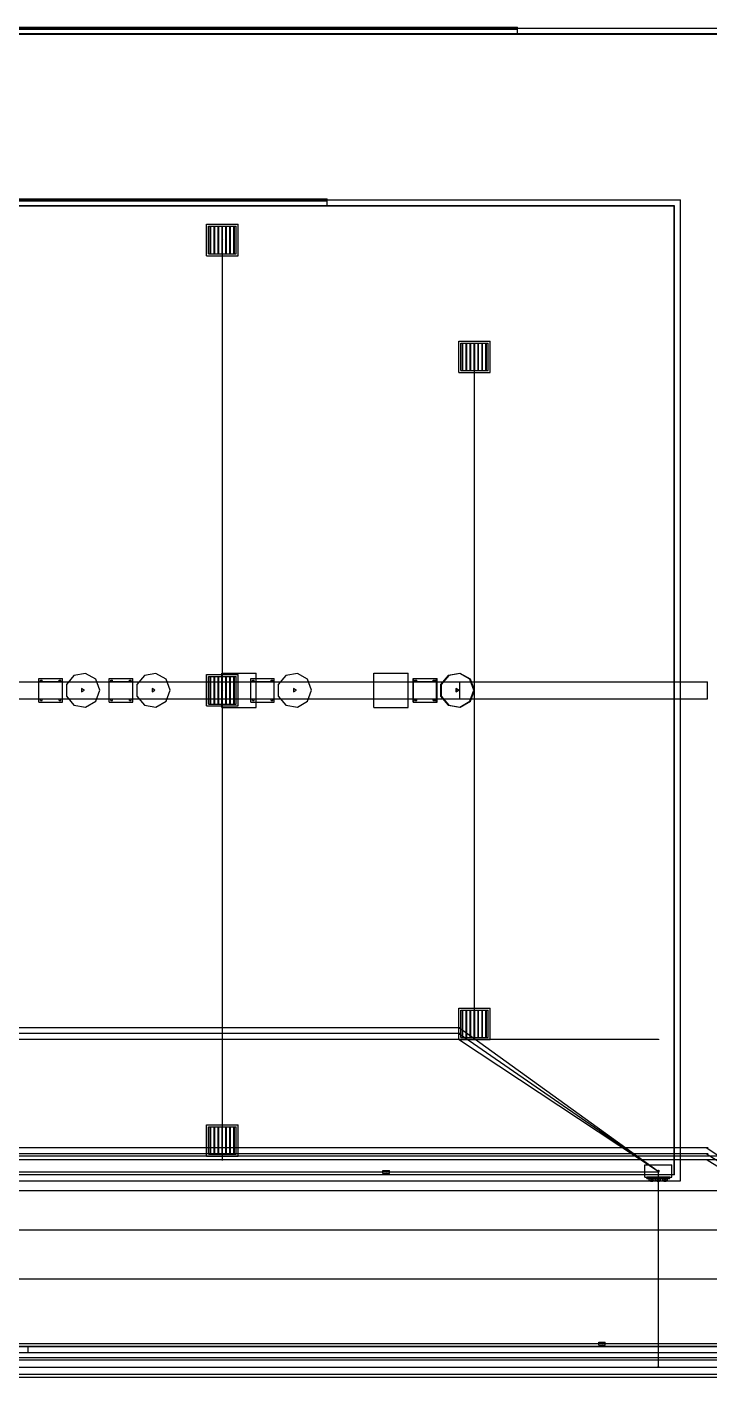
# Model space of a CAD drawing. Header units: millimetres. Extents: x -285000 to -230100, y 121795 to 149522.
# Drawn here: x -262322 to -248418, y 122000 to 149522 of the extents above; entities that cross this region are included whole.
import ezdxf

# ---------------------------------------------------------------- set-up
doc = ezdxf.new("R2010")
doc.units = ezdxf.units.MM

msp = doc.modelspace()

# ---------------------------------------------------------------- linework, layer by layer
at = {"layer": 'electrical'}
for p, q in [((-258332.21, 145180), (-258347.79, 145180)), ((-258347.79, 145180), (-258340, 145180)), ((-258340, 145180), (-258332.21, 145180)), ((-258340, 126430), (-258340, 145180)), ((-253192.21, 142800), (-253207.79, 142800)), ((-253207.79, 142800), (-253200, 142800)), ((-253200, 142800), (-253192.21, 142800)), ((-253200, 128880), (-253200, 142800)), ((-253500, 129120), (-274500, 129120)), ((-253507.6, 129109.45), (-253496.2, 129125.27)), ((-253496.2, 129125.27), (-253507.6, 129109.45)), ((-249457.6, 126189.45), (-253507.6, 129109.45)), ((-253500, 129108.74), (-253500, 129131.26)), ((-253500, 129131.26), (-253500, 129120)), ((-253500, 129120), (-253500, 129108.74)), ((-253500, 129120), (-253485.96, 129120)), ((-253485.96, 129120), (-253500, 129120)), ((-253496.2, 129125.27), (-253496.2, 129125.27)), ((-249450, 128880), (-274800, 128880)), ((-253500, 129000), (-274500, 129000)), ((-253500, 128880), (-274500, 128880)), ((-253507.39, 128989.31), (-253496.3, 129005.35)), ((-253496.3, 129005.35), (-253507.39, 128989.31)), ((-249457.39, 126189.31), (-253507.39, 128989.31)), ((-253507.17, 128869.16), (-253496.41, 128885.42)), ((-253496.41, 128885.42), (-253507.17, 128869.16)), ((-249457.17, 126189.16), (-253507.17, 128869.16)), ((-253500, 128988.74), (-253500, 129011.26)), ((-253500, 129011.26), (-253500, 129000)), ((-253500, 129000), (-253500, 128988.74)), ((-253500, 129000), (-253485.96, 129000)), ((-253485.96, 129000), (-253500, 129000)), ((-253500, 128868.74), (-253500, 128891.26)), ((-253500, 128891.26), (-253500, 128880)), ((-253500, 128880), (-253500, 128868.74)), ((-253500, 128880), (-253485.96, 128880)), ((-253485.96, 128880), (-253500, 128880)), ((-253496.41, 128885.42), (-253496.41, 128885.42)), ((-253496.3, 129005.35), (-253496.3, 129005.35)), ((-253192.21, 128880), (-253207.79, 128880)), ((-253207.79, 128880), (-253200, 128880)), ((-253200, 128880), (-253192.21, 128880)), ((-249450, 128872.21), (-249450, 128887.79)), ((-249450, 128887.79), (-249450, 128880)), ((-249450, 128880), (-249450, 128872.21)), ((-248450, 126670), (-278550, 126670)), ((-248457.17, 126659.16), (-248446.41, 126675.42)), ((-248446.41, 126675.42), (-248457.17, 126659.16)), ((-242457.17, 122689.16), (-248457.17, 126659.16)), ((-248450, 126658.74), (-248450, 126681.26)), ((-248450, 126681.26), (-248450, 126670)), ((-248450, 126670), (-248450, 126658.74)), ((-248450, 126670), (-248435.96, 126670)), ((-248435.96, 126670), (-248450, 126670)), ((-248446.41, 126675.42), (-248446.41, 126675.42)), ((-242450, 126430), (-278980, 126430)), ((-248450, 126550), (-278550, 126550)), ((-248450, 126430), (-278550, 126430)), ((-258332.21, 126430), (-258347.79, 126430)), ((-258347.79, 126430), (-258340, 126430)), ((-258340, 126430), (-258332.21, 126430)), ((-248457.02, 126539.06), (-248446.49, 126555.47)), ((-248446.49, 126555.47), (-248457.02, 126539.06)), ((-242457.02, 122689.06), (-248457.02, 126539.06)), ((-248456.86, 126418.96), (-248446.57, 126435.52)), ((-248446.57, 126435.52), (-248456.86, 126418.96)), ((-242456.86, 122688.96), (-248456.86, 126418.96)), ((-248450, 126538.74), (-248450, 126561.26)), ((-248450, 126561.26), (-248450, 126550)), ((-248450, 126550), (-248450, 126538.74)), ((-248450, 126550), (-248435.96, 126550)), ((-248435.96, 126550), (-248450, 126550)), ((-248450, 126418.74), (-248450, 126441.26)), ((-248450, 126441.26), (-248450, 126430)), ((-248450, 126430), (-248450, 126418.74)), ((-248450, 126430), (-248435.96, 126430)), ((-248435.96, 126430), (-248450, 126430)), ((-248446.57, 126435.52), (-248446.57, 126435.52)), ((-248446.49, 126555.47), (-248446.49, 126555.47)), ((-273000, 126180), (-249450, 126180)), ((-255065, 126150), (-255065, 126210)), ((-255065, 126210), (-254935, 126210)), ((-255065, 126150), (-254935, 126150)), ((-254991, 126180), (-255004.5, 126187.79)), ((-255004.5, 126187.79), (-255004.5, 126172.21)), ((-255004.5, 126172.21), (-254991, 126180)), ((-255000, 126172.21), (-255000, 126187.79)), ((-255000, 126187.79), (-255000, 126180)), ((-255000, 126180), (-249450, 126180)), ((-255000, 126180), (-255000, 126172.21)), ((-255000, 126180), (-254990.28, 126180)), ((-254990.28, 126180), (-255000, 126180)), ((-254935, 126150), (-254935, 126210)), ((-249725, 126075), (-249725, 126325)), ((-249725, 126325), (-249175, 126325)), ((-249725, 126075), (-249175, 126075)), ((-249685, 126047.5), (-249685, 126082.5)), ((-249685, 126082.5), (-249215, 126082.5)), ((-249468, 126200), (-249441, 126215.59)), ((-249441, 126184.41), (-249468, 126200)), ((-249434.41, 126200), (-249465.59, 126200)), ((-249465.59, 126200), (-249450, 126200)), ((-249457.6, 126189.45), (-249446.2, 126205.27)), ((-249446.2, 126205.27), (-249457.6, 126189.45)), ((-249457.39, 126189.31), (-249446.3, 126205.35)), ((-249446.3, 126205.35), (-249457.39, 126189.31)), ((-249457.17, 126189.16), (-249446.41, 126205.42)), ((-249446.41, 126205.42), (-249457.17, 126189.16)), ((-249437, 126200), (-249456.5, 126211.26)), ((-249456.5, 126211.26), (-249456.5, 126188.74)), ((-249437, 126200), (-249456.5, 126211.26)), ((-249456.5, 126211.26), (-249456.5, 126188.74)), ((-249437, 126200), (-249456.5, 126211.26)), ((-249456.5, 126211.26), (-249456.5, 126188.74)), ((-249456.5, 126188.74), (-249437, 126200)), ((-249456.5, 126188.74), (-249437, 126200)), ((-249456.5, 126188.74), (-249437, 126200)), ((-249450, 126200), (-249434.41, 126200)), ((-249450, 122200), (-249450, 126200)), ((-249450, 126200), (-249430.56, 126200)), ((-249430.56, 126200), (-249450, 126200)), ((-249450, 126200), (-249435.96, 126200)), ((-249435.96, 126200), (-249450, 126200)), ((-249450, 126200), (-249435.96, 126200)), ((-249435.96, 126200), (-249450, 126200)), ((-249450, 126200), (-249435.96, 126200)), ((-249435.96, 126200), (-249450, 126200)), ((-249450, 126172.21), (-249450, 126187.79)), ((-249450, 126187.79), (-249450, 126180)), ((-249450, 126172.21), (-249450, 126187.79)), ((-249450, 126187.79), (-249450, 126180)), ((-249450, 126180), (-249450, 126172.21)), ((-249450, 126180), (-249450, 126172.21)), ((-249446.41, 126205.42), (-249446.41, 126205.42)), ((-249446.3, 126205.35), (-249446.3, 126205.35)), ((-249446.2, 126205.27), (-249446.2, 126205.27)), ((-249441, 126215.59), (-249441, 126184.41)), ((-249215, 126047.5), (-249215, 126082.5)), ((-249175, 126075), (-249175, 126325)), ((-249685, 126047.5), (-249215, 126047.5)), ((-249637.5, 126010), (-249637.5, 126050)), ((-249637.5, 126050), (-249537.5, 126050)), ((-249637.5, 126010), (-249537.5, 126010)), ((-249564.12, 126020), (-249610.88, 126020)), ((-249610.88, 126020), (-249587.5, 126020)), ((-249564.12, 125995), (-249610.88, 125995)), ((-249610.88, 125995), (-249587.5, 125995)), ((-249587.5, 126020), (-249587.5, 125995)), ((-249587.5, 126020), (-249564.12, 126020)), ((-249587.5, 125995), (-249564.12, 125995)), ((-249537.5, 126010), (-249537.5, 126050)), ((-249500, 126010), (-249500, 126050)), ((-249500, 126050), (-249400, 126050)), ((-249500, 126010), (-249400, 126010)), ((-249426.62, 126020), (-249473.38, 126020)), ((-249473.38, 126020), (-249450, 126020)), ((-249426.62, 125995), (-249473.38, 125995)), ((-249473.38, 125995), (-249450, 125995)), ((-249450, 126020), (-249450, 125995)), ((-249450, 126020), (-249426.62, 126020)), ((-249450, 125995), (-249426.62, 125995)), ((-249400, 126010), (-249400, 126050)), ((-249362.5, 126010), (-249362.5, 126050)), ((-249362.5, 126050), (-249262.5, 126050)), ((-249362.5, 126010), (-249262.5, 126010)), ((-249289.12, 126020), (-249335.88, 126020)), ((-249335.88, 126020), (-249312.5, 126020)), ((-249289.12, 125995), (-249335.88, 125995)), ((-249335.88, 125995), (-249312.5, 125995)), ((-249312.5, 126020), (-249312.5, 125995)), ((-249312.5, 126020), (-249289.12, 126020)), ((-249312.5, 125995), (-249289.12, 125995)), ((-249262.5, 126010), (-249262.5, 126050)), ((-276400, 122680), (-242450, 122680)), ((-250665, 122650), (-250665, 122710)), ((-250665, 122710), (-250535, 122710)), ((-250665, 122650), (-250535, 122650)), ((-250591, 122680), (-250604.5, 122687.79)), ((-250604.5, 122687.79), (-250604.5, 122672.21)), ((-250604.5, 122672.21), (-250591, 122680)), ((-250600, 122672.21), (-250600, 122687.79)), ((-250600, 122687.79), (-250600, 122680)), ((-250600, 122680), (-242450, 122680)), ((-250600, 122680), (-250600, 122672.21)), ((-250600, 122680), (-250590.28, 122680)), ((-250590.28, 122680), (-250600, 122680)), ((-250535, 122650), (-250535, 122710)), ((-282500, 122400), (-233500, 122400)), ((-282500, 122400), (-233500, 122400)), ((-282500, 122350), (-233500, 122350)), ((-282500, 122350), (-233500, 122350)), ((-282500, 122200), (-233500, 122200)), ((-282500, 122200), (-233500, 122200)), ((-249434.41, 122200), (-249465.59, 122200)), ((-249465.59, 122200), (-249450, 122200)), ((-249450, 122200), (-249434.41, 122200)), ((-233500, 122050), (-282500, 122050)), ((-233500, 122050), (-282500, 122050)), ((-282500, 122000), (-233500, 122000)), ((-282500, 122000), (-233500, 122000))]:
    msp.add_line(p, q, dxfattribs=at)
at = {"layer": 'hvac'}
for p, q in [((-258350, 135650), (-258350, 136350)), ((-258350, 136350), (-257650, 136350)), ((-257650, 135650), (-257650, 136350)), ((-255250, 135650), (-255250, 136350)), ((-255250, 136350), (-254550, 136350)), ((-254550, 135650), (-254550, 136350)), ((-278550, 136175), (-248450, 136175)), ((-274500, 136175), (-253500, 136175)), ((-253500, 135825), (-253500, 136175)), ((-248450, 135825), (-248450, 136175)), ((-278550, 135825), (-248450, 135825)), ((-274500, 135825), (-253500, 135825)), ((-258350, 135650), (-257650, 135650)), ((-255250, 135650), (-254550, 135650))]:
    msp.add_line(p, q, dxfattribs=at)
at = {"layer": 'interiors'}
for p, q in [((-285000, 149500), (-242000, 149500)), ((-274680, 149522.5), (-252320, 149522.5)), ((-274680, 149500), (-252320, 149500)), ((-274680, 149477.5), (-252320, 149477.5)), ((-252320, 149477.5), (-252320, 149522.5)), ((-252320, 149380), (-252320, 149500)), ((-242120, 149380), (-284880, 149380)), ((-284875, 149375), (-242125, 149375)), ((-274680, 149380), (-252320, 149380)), ((-279000, 146000), (-249000, 146000)), ((-249120, 145880), (-278880, 145880)), ((-278875, 145875), (-249125, 145875)), ((-271800, 146022.5), (-256200, 146022.5)), ((-271800, 146000), (-256200, 146000)), ((-271800, 145977.5), (-256200, 145977.5)), ((-271800, 145880), (-256200, 145880)), ((-256200, 145977.5), (-256200, 146022.5)), ((-256200, 145880), (-256200, 146000)), ((-249125, 126125), (-249125, 145875)), ((-249120, 126120), (-249120, 145880)), ((-249000, 126000), (-249000, 146000)), ((-262080, 136177.5), (-262080, 136242.5)), ((-262080, 136242.5), (-261600, 136242.5)), ((-262080, 135760), (-262080, 136240)), ((-262080, 136240), (-261600, 136240)), ((-261600, 136177.5), (-261600, 136242.5)), ((-261600, 135760), (-261600, 136240)), ((-261365, 136303.11), (-261518.89, 136119.71)), ((-261129.22, 136344.68), (-261365, 136303.11)), ((-260921.88, 136224.98), (-261129.22, 136344.68)), ((-260644, 136177.5), (-260644, 136242.5)), ((-260644, 136242.5), (-260164, 136242.5)), ((-260644, 135760), (-260644, 136240)), ((-260644, 136240), (-260164, 136240)), ((-260164, 136177.5), (-260164, 136242.5)), ((-260164, 135760), (-260164, 136240)), ((-259929, 136303.11), (-260082.89, 136119.71)), ((-259693.22, 136344.68), (-259929, 136303.11)), ((-259485.88, 136224.98), (-259693.22, 136344.68)), ((-257760, 136177.5), (-257760, 136242.5)), ((-257760, 136242.5), (-257280, 136242.5)), ((-257760, 135760), (-257760, 136240)), ((-257760, 136240), (-257280, 136240)), ((-257280, 136177.5), (-257280, 136242.5)), ((-257280, 135760), (-257280, 136240)), ((-257045, 136303.11), (-257198.89, 136119.71)), ((-256809.22, 136344.68), (-257045, 136303.11)), ((-256601.88, 136224.98), (-256809.22, 136344.68)), ((-254452, 136177.5), (-254452, 136242.5)), ((-254452, 136242.5), (-253972, 136242.5)), ((-254452, 135760), (-254452, 136240)), ((-254452, 136240), (-253972, 136240)), ((-254440, 136177.5), (-254440, 136242.5)), ((-254440, 136242.5), (-253960, 136242.5)), ((-254440, 135760), (-254440, 136240)), ((-254440, 136240), (-253960, 136240)), ((-253972, 136177.5), (-253972, 136242.5)), ((-253972, 135760), (-253972, 136240)), ((-253960, 136177.5), (-253960, 136242.5)), ((-253960, 135760), (-253960, 136240)), ((-253737, 136303.11), (-253890.89, 136119.71)), ((-253725, 136303.11), (-253878.89, 136119.71)), ((-253501.22, 136344.68), (-253737, 136303.11)), ((-253489.22, 136344.68), (-253725, 136303.11)), ((-253293.88, 136224.98), (-253501.22, 136344.68)), ((-253281.88, 136224.98), (-253489.22, 136344.68)), ((-262080, 136177.5), (-261600, 136177.5)), ((-262047.5, 136172.5), (-262047.5, 136207.5)), ((-262047.5, 136207.5), (-262012.5, 136207.5)), ((-262047.5, 136172.5), (-262012.5, 136172.5)), ((-262012.5, 136172.5), (-262012.5, 136207.5)), ((-261667.5, 136172.5), (-261667.5, 136207.5)), ((-261667.5, 136207.5), (-261632.5, 136207.5)), ((-261667.5, 136172.5), (-261632.5, 136172.5)), ((-261632.5, 136172.5), (-261632.5, 136207.5)), ((-261518.89, 136119.71), (-261518.89, 135880.29)), ((-261150, 136000), (-261210, 136034.64)), ((-261210, 136034.64), (-261210, 135965.36)), ((-261210, 135965.36), (-261150, 136000)), ((-260840, 136000), (-260921.88, 136224.98)), ((-260921.88, 135775.02), (-260840, 136000)), ((-260644, 136177.5), (-260164, 136177.5)), ((-260611.5, 136172.5), (-260611.5, 136207.5)), ((-260611.5, 136207.5), (-260576.5, 136207.5)), ((-260611.5, 136172.5), (-260576.5, 136172.5)), ((-260576.5, 136172.5), (-260576.5, 136207.5)), ((-260231.5, 136172.5), (-260231.5, 136207.5)), ((-260231.5, 136207.5), (-260196.5, 136207.5)), ((-260231.5, 136172.5), (-260196.5, 136172.5)), ((-260196.5, 136172.5), (-260196.5, 136207.5)), ((-260082.89, 136119.71), (-260082.89, 135880.29)), ((-259714, 136000), (-259774, 136034.64)), ((-259774, 136034.64), (-259774, 135965.36)), ((-259774, 135965.36), (-259714, 136000)), ((-259404, 136000), (-259485.88, 136224.98)), ((-259485.88, 135775.02), (-259404, 136000)), ((-257760, 136177.5), (-257280, 136177.5)), ((-257727.5, 136172.5), (-257727.5, 136207.5)), ((-257727.5, 136207.5), (-257692.5, 136207.5)), ((-257727.5, 136172.5), (-257692.5, 136172.5)), ((-257692.5, 136172.5), (-257692.5, 136207.5)), ((-257347.5, 136172.5), (-257347.5, 136207.5)), ((-257347.5, 136207.5), (-257312.5, 136207.5)), ((-257347.5, 136172.5), (-257312.5, 136172.5)), ((-257312.5, 136172.5), (-257312.5, 136207.5)), ((-257198.89, 136119.71), (-257198.89, 135880.29)), ((-256830, 136000), (-256890, 136034.64)), ((-256890, 136034.64), (-256890, 135965.36)), ((-256890, 135965.36), (-256830, 136000)), ((-256520, 136000), (-256601.88, 136224.98)), ((-256601.88, 135775.02), (-256520, 136000)), ((-254452, 136177.5), (-253972, 136177.5)), ((-254440, 136177.5), (-253960, 136177.5)), ((-254419.5, 136172.5), (-254419.5, 136207.5)), ((-254419.5, 136207.5), (-254384.5, 136207.5)), ((-254419.5, 136172.5), (-254384.5, 136172.5)), ((-254407.5, 136172.5), (-254407.5, 136207.5)), ((-254407.5, 136207.5), (-254372.5, 136207.5)), ((-254407.5, 136172.5), (-254372.5, 136172.5)), ((-254384.5, 136172.5), (-254384.5, 136207.5)), ((-254372.5, 136172.5), (-254372.5, 136207.5)), ((-254039.5, 136172.5), (-254039.5, 136207.5)), ((-254039.5, 136207.5), (-254004.5, 136207.5)), ((-254039.5, 136172.5), (-254004.5, 136172.5)), ((-254027.5, 136172.5), (-254027.5, 136207.5)), ((-254027.5, 136207.5), (-253992.5, 136207.5)), ((-254027.5, 136172.5), (-253992.5, 136172.5)), ((-254004.5, 136172.5), (-254004.5, 136207.5)), ((-253992.5, 136172.5), (-253992.5, 136207.5)), ((-253890.89, 136119.71), (-253890.89, 135880.29)), ((-253878.89, 136119.71), (-253878.89, 135880.29)), ((-253522, 136000), (-253582, 136034.64)), ((-253582, 136034.64), (-253582, 135965.36)), ((-253582, 135965.36), (-253522, 136000)), ((-253510, 136000), (-253570, 136034.64)), ((-253570, 136034.64), (-253570, 135965.36)), ((-253570, 135965.36), (-253510, 136000)), ((-253212, 136000), (-253293.88, 136224.98)), ((-253293.88, 135775.02), (-253212, 136000)), ((-253200, 136000), (-253281.88, 136224.98)), ((-253281.88, 135775.02), (-253200, 136000)), ((-262080, 135760), (-261600, 135760)), ((-262047.5, 135792.5), (-262047.5, 135827.5)), ((-262047.5, 135827.5), (-262012.5, 135827.5)), ((-262047.5, 135792.5), (-262012.5, 135792.5)), ((-262012.5, 135792.5), (-262012.5, 135827.5)), ((-261667.5, 135792.5), (-261667.5, 135827.5)), ((-261667.5, 135827.5), (-261632.5, 135827.5)), ((-261667.5, 135792.5), (-261632.5, 135792.5)), ((-261632.5, 135792.5), (-261632.5, 135827.5)), ((-261518.89, 135880.29), (-261365, 135696.89)), ((-261365, 135696.89), (-261129.22, 135655.32)), ((-261129.22, 135655.32), (-260921.88, 135775.02)), ((-260644, 135760), (-260164, 135760)), ((-260611.5, 135792.5), (-260611.5, 135827.5)), ((-260611.5, 135827.5), (-260576.5, 135827.5)), ((-260611.5, 135792.5), (-260576.5, 135792.5)), ((-260576.5, 135792.5), (-260576.5, 135827.5)), ((-260231.5, 135792.5), (-260231.5, 135827.5)), ((-260231.5, 135827.5), (-260196.5, 135827.5)), ((-260231.5, 135792.5), (-260196.5, 135792.5)), ((-260196.5, 135792.5), (-260196.5, 135827.5)), ((-260082.89, 135880.29), (-259929, 135696.89)), ((-259929, 135696.89), (-259693.22, 135655.32)), ((-259693.22, 135655.32), (-259485.88, 135775.02)), ((-257760, 135760), (-257280, 135760)), ((-257727.5, 135792.5), (-257727.5, 135827.5)), ((-257727.5, 135827.5), (-257692.5, 135827.5)), ((-257727.5, 135792.5), (-257692.5, 135792.5)), ((-257692.5, 135792.5), (-257692.5, 135827.5)), ((-257347.5, 135792.5), (-257347.5, 135827.5)), ((-257347.5, 135827.5), (-257312.5, 135827.5)), ((-257347.5, 135792.5), (-257312.5, 135792.5)), ((-257312.5, 135792.5), (-257312.5, 135827.5)), ((-257198.89, 135880.29), (-257045, 135696.89)), ((-257045, 135696.89), (-256809.22, 135655.32)), ((-256809.22, 135655.32), (-256601.88, 135775.02)), ((-254452, 135760), (-253972, 135760)), ((-254440, 135760), (-253960, 135760)), ((-254419.5, 135792.5), (-254419.5, 135827.5)), ((-254419.5, 135827.5), (-254384.5, 135827.5)), ((-254419.5, 135792.5), (-254384.5, 135792.5)), ((-254407.5, 135792.5), (-254407.5, 135827.5)), ((-254407.5, 135827.5), (-254372.5, 135827.5)), ((-254407.5, 135792.5), (-254372.5, 135792.5)), ((-254384.5, 135792.5), (-254384.5, 135827.5)), ((-254372.5, 135792.5), (-254372.5, 135827.5)), ((-254039.5, 135792.5), (-254039.5, 135827.5)), ((-254039.5, 135827.5), (-254004.5, 135827.5)), ((-254039.5, 135792.5), (-254004.5, 135792.5)), ((-254027.5, 135792.5), (-254027.5, 135827.5)), ((-254027.5, 135827.5), (-253992.5, 135827.5)), ((-254027.5, 135792.5), (-253992.5, 135792.5)), ((-254004.5, 135792.5), (-254004.5, 135827.5)), ((-253992.5, 135792.5), (-253992.5, 135827.5)), ((-253890.89, 135880.29), (-253737, 135696.89)), ((-253878.89, 135880.29), (-253725, 135696.89)), ((-253737, 135696.89), (-253501.22, 135655.32)), ((-253725, 135696.89), (-253489.22, 135655.32)), ((-253501.22, 135655.32), (-253293.88, 135775.02)), ((-253489.22, 135655.32), (-253281.88, 135775.02)), ((-249120, 126120), (-278880, 126120)), ((-278875, 126125), (-249125, 126125)), ((-249120, 126120), (-262800, 126120)), ((-279000, 126000), (-249000, 126000)), ((-262800, 126000), (-249000, 126000)), ((-285000, 122500), (-242000, 122500)), ((-242120, 122620), (-284880, 122620)), ((-284875, 122625), (-242125, 122625)), ((-264700, 122620), (-262300, 122620)), ((-264700, 122500), (-262300, 122500)), ((-262300, 122500), (-262300, 122620)), ((-242120, 122620), (-262300, 122620)), ((-262300, 122500), (-242000, 122500))]:
    msp.add_line(p, q, dxfattribs=at)
at = {"layer": 'lighting'}
for p, q in [((-258660, 144860), (-258660, 145500)), ((-258660, 145500), (-258020, 145500)), ((-258620, 144900), (-258620, 145460)), ((-258620, 145460), (-258060, 145460)), ((-258586, 144910), (-258586, 145450)), ((-258586, 145450), (-258574, 145450)), ((-258574, 144910), (-258574, 145450)), ((-258506, 144910), (-258506, 145450)), ((-258506, 145450), (-258494, 145450)), ((-258494, 144910), (-258494, 145450)), ((-258426, 144910), (-258426, 145450)), ((-258426, 145450), (-258414, 145450)), ((-258414, 144910), (-258414, 145450)), ((-258346, 144910), (-258346, 145450)), ((-258346, 145450), (-258334, 145450)), ((-258334, 144910), (-258334, 145450)), ((-258266, 144910), (-258266, 145450)), ((-258266, 145450), (-258254, 145450)), ((-258254, 144910), (-258254, 145450)), ((-258186, 144910), (-258186, 145450)), ((-258186, 145450), (-258174, 145450)), ((-258174, 144910), (-258174, 145450)), ((-258106, 144910), (-258106, 145450)), ((-258106, 145450), (-258094, 145450)), ((-258094, 144910), (-258094, 145450)), ((-258060, 144900), (-258060, 145460)), ((-258020, 144860), (-258020, 145500)), ((-258331, 145180), (-258344.5, 145187.79)), ((-258344.5, 145187.79), (-258344.5, 145172.21)), ((-258344.5, 145172.21), (-258331, 145180)), ((-258660, 144860), (-258020, 144860)), ((-258620, 144900), (-258060, 144900)), ((-258586, 144910), (-258574, 144910)), ((-258506, 144910), (-258494, 144910)), ((-258426, 144910), (-258414, 144910)), ((-258346, 144910), (-258334, 144910)), ((-258266, 144910), (-258254, 144910)), ((-258186, 144910), (-258174, 144910)), ((-258106, 144910), (-258094, 144910)), ((-253520, 142480), (-253520, 143120)), ((-253520, 143120), (-252880, 143120)), ((-252880, 142480), (-252880, 143120)), ((-253480, 142520), (-253480, 143080)), ((-253480, 143080), (-252920, 143080)), ((-253446, 142530), (-253446, 143070)), ((-253446, 143070), (-253434, 143070)), ((-253434, 142530), (-253434, 143070)), ((-253366, 142530), (-253366, 143070)), ((-253366, 143070), (-253354, 143070)), ((-253354, 142530), (-253354, 143070)), ((-253286, 142530), (-253286, 143070)), ((-253286, 143070), (-253274, 143070)), ((-253274, 142530), (-253274, 143070)), ((-253206, 142530), (-253206, 143070)), ((-253206, 143070), (-253194, 143070)), ((-253194, 142530), (-253194, 143070)), ((-253126, 142530), (-253126, 143070)), ((-253126, 143070), (-253114, 143070)), ((-253114, 142530), (-253114, 143070)), ((-253046, 142530), (-253046, 143070)), ((-253046, 143070), (-253034, 143070)), ((-253034, 142530), (-253034, 143070)), ((-252966, 142530), (-252966, 143070)), ((-252966, 143070), (-252954, 143070)), ((-252954, 142530), (-252954, 143070)), ((-252920, 142520), (-252920, 143080)), ((-253191, 142800), (-253204.5, 142807.79)), ((-253204.5, 142807.79), (-253204.5, 142792.21)), ((-253204.5, 142792.21), (-253191, 142800)), ((-253520, 142480), (-252880, 142480)), ((-253480, 142520), (-252920, 142520)), ((-253446, 142530), (-253434, 142530)), ((-253366, 142530), (-253354, 142530)), ((-253286, 142530), (-253274, 142530)), ((-253206, 142530), (-253194, 142530)), ((-253126, 142530), (-253114, 142530)), ((-253046, 142530), (-253034, 142530)), ((-252966, 142530), (-252954, 142530)), ((-258660, 135680), (-258660, 136320)), ((-258660, 136320), (-258020, 136320)), ((-258620, 135720), (-258620, 136280)), ((-258620, 136280), (-258060, 136280)), ((-258586, 135730), (-258586, 136270)), ((-258586, 136270), (-258574, 136270)), ((-258574, 135730), (-258574, 136270)), ((-258506, 135730), (-258506, 136270)), ((-258506, 136270), (-258494, 136270)), ((-258494, 135730), (-258494, 136270)), ((-258426, 135730), (-258426, 136270)), ((-258426, 136270), (-258414, 136270)), ((-258414, 135730), (-258414, 136270)), ((-258346, 135730), (-258346, 136270)), ((-258346, 136270), (-258334, 136270)), ((-258334, 135730), (-258334, 136270)), ((-258266, 135730), (-258266, 136270)), ((-258266, 136270), (-258254, 136270)), ((-258254, 135730), (-258254, 136270)), ((-258186, 135730), (-258186, 136270)), ((-258186, 136270), (-258174, 136270)), ((-258174, 135730), (-258174, 136270)), ((-258106, 135730), (-258106, 136270)), ((-258106, 136270), (-258094, 136270)), ((-258094, 135730), (-258094, 136270)), ((-258060, 135720), (-258060, 136280)), ((-258020, 135680), (-258020, 136320)), ((-258331, 136000), (-258344.5, 136007.79)), ((-258344.5, 136007.79), (-258344.5, 135992.21)), ((-258344.5, 135992.21), (-258331, 136000)), ((-258620, 135720), (-258060, 135720)), ((-258586, 135730), (-258574, 135730)), ((-258506, 135730), (-258494, 135730)), ((-258426, 135730), (-258414, 135730)), ((-258346, 135730), (-258334, 135730)), ((-258266, 135730), (-258254, 135730)), ((-258186, 135730), (-258174, 135730)), ((-258106, 135730), (-258094, 135730)), ((-258660, 135680), (-258020, 135680)), ((-253520, 128880), (-253520, 129520)), ((-253520, 129520), (-252880, 129520)), ((-253480, 128920), (-253480, 129480)), ((-253480, 129480), (-252920, 129480)), ((-253446, 128930), (-253446, 129470)), ((-253446, 129470), (-253434, 129470)), ((-253434, 128930), (-253434, 129470)), ((-253366, 128930), (-253366, 129470)), ((-253366, 129470), (-253354, 129470)), ((-253354, 128930), (-253354, 129470)), ((-253286, 128930), (-253286, 129470)), ((-253286, 129470), (-253274, 129470)), ((-253274, 128930), (-253274, 129470)), ((-253206, 128930), (-253206, 129470)), ((-253206, 129470), (-253194, 129470)), ((-253194, 128930), (-253194, 129470)), ((-253126, 128930), (-253126, 129470)), ((-253126, 129470), (-253114, 129470)), ((-253114, 128930), (-253114, 129470)), ((-253046, 128930), (-253046, 129470)), ((-253046, 129470), (-253034, 129470)), ((-253034, 128930), (-253034, 129470)), ((-252966, 128930), (-252966, 129470)), ((-252966, 129470), (-252954, 129470)), ((-252954, 128930), (-252954, 129470)), ((-252920, 128920), (-252920, 129480)), ((-252880, 128880), (-252880, 129520)), ((-253191, 129200), (-253204.5, 129207.79)), ((-253204.5, 129207.79), (-253204.5, 129192.21)), ((-253204.5, 129192.21), (-253191, 129200)), ((-253520, 128880), (-252880, 128880)), ((-253480, 128920), (-252920, 128920)), ((-253446, 128930), (-253434, 128930)), ((-253366, 128930), (-253354, 128930)), ((-253286, 128930), (-253274, 128930)), ((-253206, 128930), (-253194, 128930)), ((-253126, 128930), (-253114, 128930)), ((-253046, 128930), (-253034, 128930)), ((-252966, 128930), (-252954, 128930)), ((-258660, 126500), (-258660, 127140)), ((-258660, 127140), (-258020, 127140)), ((-258620, 126540), (-258620, 127100)), ((-258620, 127100), (-258060, 127100)), ((-258586, 126550), (-258586, 127090)), ((-258586, 127090), (-258574, 127090)), ((-258574, 126550), (-258574, 127090)), ((-258506, 126550), (-258506, 127090)), ((-258506, 127090), (-258494, 127090)), ((-258494, 126550), (-258494, 127090)), ((-258426, 126550), (-258426, 127090)), ((-258426, 127090), (-258414, 127090)), ((-258414, 126550), (-258414, 127090)), ((-258346, 126550), (-258346, 127090)), ((-258346, 127090), (-258334, 127090)), ((-258334, 126550), (-258334, 127090)), ((-258266, 126550), (-258266, 127090)), ((-258266, 127090), (-258254, 127090)), ((-258254, 126550), (-258254, 127090)), ((-258186, 126550), (-258186, 127090)), ((-258186, 127090), (-258174, 127090)), ((-258174, 126550), (-258174, 127090)), ((-258106, 126550), (-258106, 127090)), ((-258106, 127090), (-258094, 127090)), ((-258094, 126550), (-258094, 127090)), ((-258060, 126540), (-258060, 127100)), ((-258020, 126500), (-258020, 127140)), ((-258331, 126820), (-258344.5, 126827.79)), ((-258344.5, 126827.79), (-258344.5, 126812.21)), ((-258344.5, 126812.21), (-258331, 126820)), ((-258660, 126500), (-258020, 126500)), ((-258620, 126540), (-258060, 126540)), ((-258586, 126550), (-258574, 126550)), ((-258506, 126550), (-258494, 126550)), ((-258426, 126550), (-258414, 126550)), ((-258346, 126550), (-258334, 126550)), ((-258266, 126550), (-258254, 126550)), ((-258186, 126550), (-258174, 126550)), ((-258106, 126550), (-258094, 126550))]:
    msp.add_line(p, q, dxfattribs=at)
at = {"layer": 'water'}
for p, q in [((-231150, 126500), (-281500, 126500)), ((-231150, 126500), (-281500, 126500)), ((-279500, 125800), (-233500, 125800)), ((-279500, 125000), (-233500, 125000)), ((-279500, 124000), (-233500, 124000))]:
    msp.add_line(p, q, dxfattribs=at)

doc.saveas('drawing.dxf')
